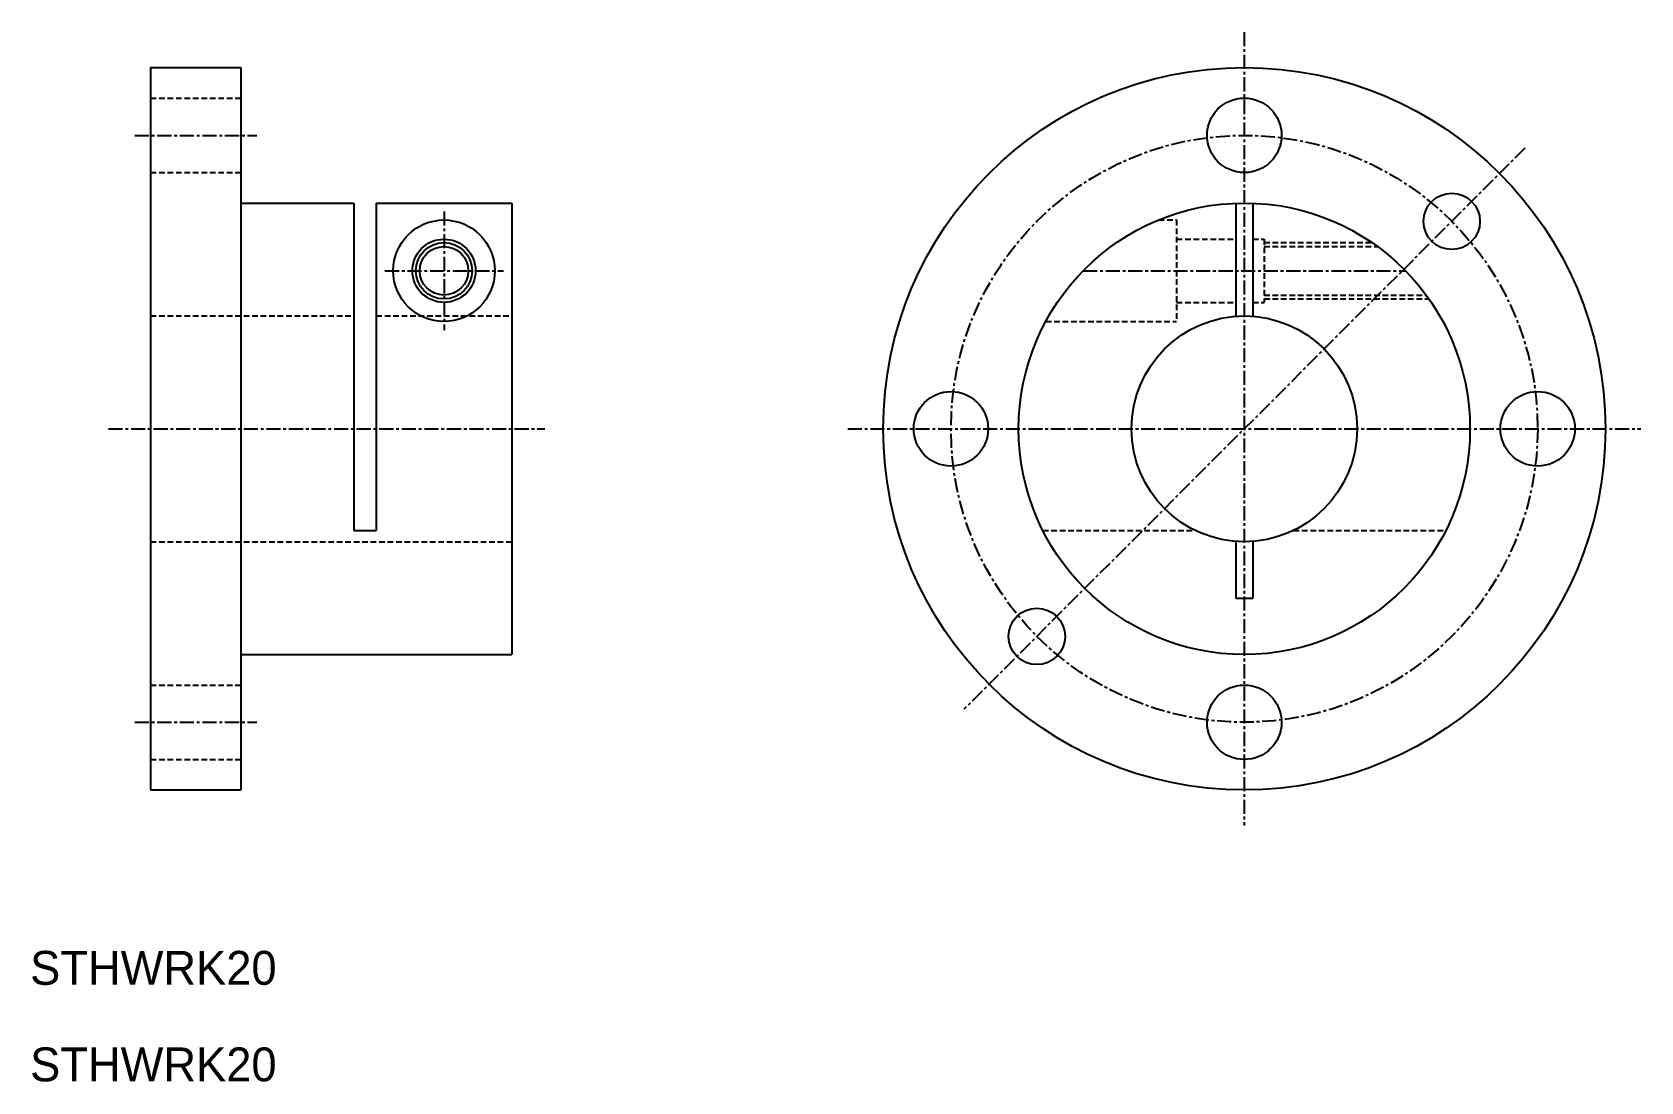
# Model space of a CAD drawing. Extents: x 24 to 166, y 48 to 141.
import ezdxf

# ---------------------------------------------------------------- set-up
doc = ezdxf.new("R2010")
doc.units = 0
doc.linetypes.add('CENTER', pattern=[2, 1.25, -0.25, 0.25, -0.25])
doc.linetypes.add('DASHED', pattern=[0.75, 0.5, -0.25])
doc.layers.get('0').update_dxf_attribs({"linetype": 'CONTINUOUS'})
doc.layers.add('CENTER', color=1, linetype='CENTER')

msp = doc.modelspace()

# ---------------------------------------------------------------- linework, layer by layer
at = {"color": 7, "linetype": 'CONTINUOUS'}
for p, q in [((34.07, 137.61), (34.07, 73.61)), ((34.07, 137.61), (42.07, 137.61)), ((42.07, 137.61), (42.07, 73.61)), ((42.07, 125.61), (52.07, 125.61)), ((52.07, 125.61), (52.07, 96.61)), ((54.07, 125.61), (54.07, 96.61)), ((54.07, 125.61), (66.07, 125.61)), ((66.07, 125.61), (66.07, 85.61)), ((130.25, 125.59), (130.25, 115.58)), ((131.75, 125.59), (131.75, 115.58)), ((52.07, 96.61), (54.07, 96.61)), ((130.25, 95.63), (130.25, 90.61)), ((131.75, 95.63), (131.75, 90.61)), ((130.25, 90.61), (131.75, 90.61)), ((42.07, 85.61), (66.07, 85.61)), ((131, 85.61), (131, 85.61)), ((34.07, 73.61), (42.07, 73.61))]:
    msp.add_line(p, q, dxfattribs=at)
at = {"color": 3, "linetype": 'DASHED'}
for p, q in [((34.07, 134.91), (42.07, 134.91)), ((34.07, 128.31), (42.07, 128.31)), ((123.4, 124.11), (125, 124.11)), ((125, 124.11), (125, 115.11)), ((125, 122.41), (130.25, 122.41)), ((131.75, 122.41), (132.75, 122.41)), ((132.75, 122.41), (132.75, 116.81)), ((132.75, 122.11), (142.3, 122.11)), ((132.75, 121.76), (142.8, 121.76)), ((132.75, 117.46), (147.11, 117.46)), ((132.75, 117.11), (147.36, 117.11)), ((34.07, 115.61), (52.07, 115.61)), ((54.07, 115.61), (66.07, 115.61)), ((125, 116.81), (130.25, 116.81)), ((131.75, 116.81), (132.75, 116.81)), ((113.4, 115.11), (125, 115.11)), ((34.07, 95.61), (66.07, 95.61)), ((113.14, 96.61), (126.64, 96.61)), ((135.36, 96.61), (148.86, 96.61)), ((34.07, 82.91), (42.07, 82.91)), ((34.07, 76.31), (42.07, 76.31))]:
    msp.add_line(p, q, dxfattribs=at)
at = {"color": 7, "linetype": 'CONTINUOUS'}
for centre, radius in [((131, 105.61), 32), ((131, 131.61), 3.3), ((131, 105.61), 20), ((149.38, 123.99), 2.5), ((60.07, 119.61), 4.5), ((60.07, 119.61), 2.8), ((60.07, 119.61), 2.15), ((131, 105.61), 10), ((105, 105.61), 3.3), ((157, 105.61), 3.3), ((112.61, 87.22), 2.5), ((131, 79.61), 3.3)]:
    msp.add_circle(centre, radius, dxfattribs=at)
at = {"color": 3, "linetype": 'CONTINUOUS'}
msp.add_circle((60.07, 119.61), 2.5, dxfattribs=at)
at = {"layer": 'CENTER', "color": 1, "linetype": 'CENTER'}
for p, q in [((131, 140.75), (131, 70.46)), ((32.66, 131.61), (43.49, 131.61)), ((155.85, 130.46), (106.15, 80.76)), ((60.09, 124.86), (60.09, 114.36)), ((54.84, 119.61), (65.34, 119.61)), ((116.72, 119.61), (145.28, 119.61)), ((30.33, 105.61), (69, 105.61)), ((95.86, 105.61), (166.14, 105.61)), ((32.66, 79.61), (43.49, 79.61))]:
    msp.add_line(p, q, dxfattribs=at)
msp.add_circle((131, 105.61), 26, dxfattribs=at)

# ---------------------------------------------------------------- texts
at = {"color": 7, "linetype": 'CONTINUOUS'}
for p in [(23.39, 56.35), (23.39, 47.8)]:
    msp.add_text('STHWRK20', height=3, dxfattribs=at).set_placement(p)

doc.saveas('drawing.dxf')
